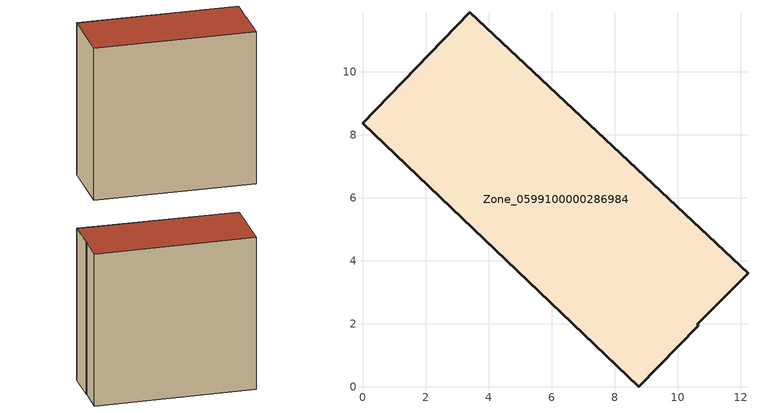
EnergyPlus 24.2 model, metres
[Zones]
Zone_0599100000286984
 floor ground (C_G): 0,8.37 3.4,11.89 12.23,3.61 10.61,1.98 10.65,1.95 8.77,0 z0
 wall outside (C_F): 3.4,11.89 0,8.37 8.77,0 10.65,1.95 10.61,1.98 12.23,3.61 3.4,11.89 z0:11.85
 roof outside (C_R): 8.77,0 10.65,1.95 10.61,1.98 12.23,3.61 3.4,11.89 0,8.37 z11.85
[BUILDING]
Pand.0599100000286984: North Axis=0; Terrain=City; Loads Convergence Tolerance Value=0.04; Temperature Convergence Tolerance Value=0.4; Solar Distribution=FullExterior; Maximum Number of Warmup Days=25; Minimum Number of Warmup Days=1
[Site:Location]
Rotterdam.The.Hague.AP_ZH_NLD Design_Conditions: Latitude=51.96; Longitude=4.45; Time Zone=1; Elevation=-4.5
[SITE:GROUNDTEMPERATURE:BUILDINGSURFACE]
18, 18, 18, 18, 18, 18, 18, 18, 18, 18, 18, 18
[MATERIAL] Thermal Absorptance=0.9; Solar Absorptance=0.7; Visible Absorptance=0.7
Name | Roughness | Thickness | Conductivity | Density | Specific Heat
G.TI.1946 | MediumSmooth | 0.15 | 1 | 540 | 1210
F.TI.1946 | Rough | 0.3 | 0.857143 | 1920 | 840
R.TI.1946 | MediumRough | 0.2 | 0.1 | 1500 | 1000
[CONSTRUCTION]
C_G: G.TI.1946
C_F: F.TI.1946
C_R: R.TI.1946
[ZONE]
Zone_0599100000286984: Type=1; Multiplier=1; Ceiling Height=Autocalculate; Volume=Autocalculate; Floor Area=autocalculate; Part of Total Floor Area=Yes
[ZONEINFILTRATION:DESIGNFLOWRATE]
Infil_Zone_0599100000286984: Zone or ZoneList or Space or SpaceList=Zone_0599100000286984; Schedule=AlwaysOn; Design Flow Rate Calculation Method=Flow/Area; Flow Rate per Floor Area=0.003; Constant Term Coefficient=1; Temperature Term Coefficient=0; Velocity Term Coefficient=0; Velocity Squared Term Coefficient=0
[HVACTEMPLATE:ZONE:IDEALLOADSAIRSYSTEM]
Zone_0599100000286984: Maximum Heating Supply Air Temperature=50; Minimum Cooling Supply Air Temperature=13; Maximum Heating Supply Air Humidity Ratio=0.0156; Minimum Cooling Supply Air Humidity Ratio=0.0077; Heating Limit=NoLimit; Cooling Limit=NoLimit; Dehumidification Control Type=ConstantSensibleHeatRatio; Cooling Sensible Heat Ratio=0.7; Dehumidification Setpoint=60; Humidification Control Type=None; Humidification Setpoint=30; Outdoor Air Method=None; Outdoor Air Flow Rate per Person=0.00944; Outdoor Air Flow Rate per Zone Floor Area=0; Outdoor Air Flow Rate per Zone=0; Demand Controlled Ventilation Type=None; Outdoor Air Economizer Type=NoEconomizer; Heat Recovery Type=None; Sensible Heat Recovery Effectiveness=0.7; Latent Heat Recovery Effectiveness=0.65
[ZONECONTROL:THERMOSTAT]
ThermostatControl_Zone_0599100000286984: Zone or ZoneList=Zone_0599100000286984; Control Type Schedule=DualSetpointControlType; Control 1=Thermostat_Zone_0599100000286984; Temperature Difference Between Cutout And Setpoint=0
[THERMOSTATSETPOINT:DUALSETPOINT]
Thermostat_Zone_0599100000286984: Heating Setpoint Temperature Schedule=HeatingSetpoint_Zone_0599100000286984; Cooling Setpoint Temperature Schedule=CoolingSetpoint_Zone_0599100000286984
[SCHEDULE:COMPACT]
HeatingSetpoint_Zone_0599100000286984: Through: 12/31, For: AllDays, Until: 24:00, 21
CoolingSetpoint_Zone_0599100000286984: Through: 12/31, For: AllDays, Until: 24:00, 24
DualSetpointControlType: Through: 12/31, For: AllDays, Until: 24:00, 4
AlwaysOn: Through: 12/31, For: AllDays, Until: 24:00, 1
